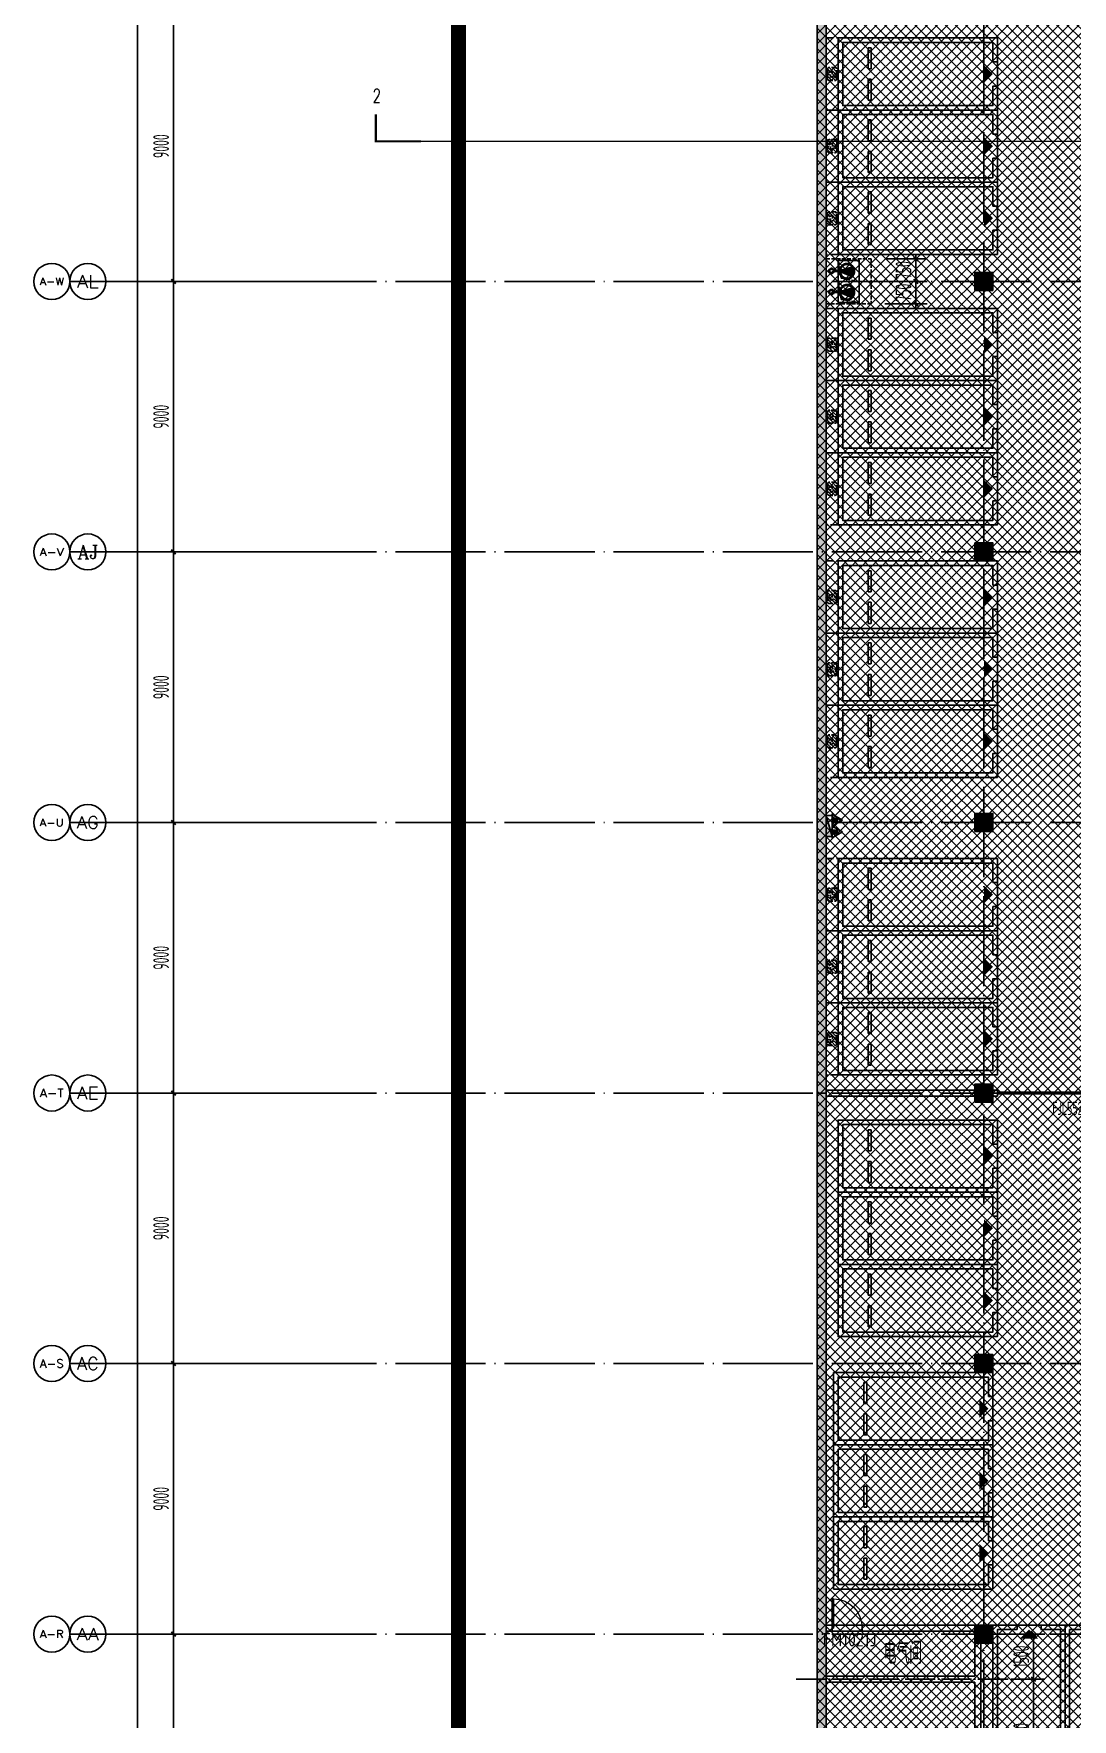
# Model space of a CAD drawing. Extents: x -473190 to 2138458, y -81875 to 2633646.
# Drawn here: x -103606 to -69060, y 88977 to 145051 of the extents above; entities that cross this region are included whole.
import ezdxf
from ezdxf.enums import TextEntityAlignment as Align

# ---------------------------------------------------------------- set-up
doc = ezdxf.new("R2010")
doc.units = 0
doc.header["$LTSCALE"] = 1000
for name, pattern in [('ACAD_ISO05W100', [34, 24, -3, 0.5, -3, 0.5, -3]), ('DASH', [0.35, 0.25, -0.1]), ('DOTE', [2.42, 2, -0.2, 0.02, -0.2]), ('排水', [1.1, 1, -0.1])]:
    doc.linetypes.add(name, pattern=pattern)
for name, color, linetype in [('00-停车位', 67, 'Continuous'), ('A-COLUMN', 2, 'Continuous'), ('A-PUB_HATCH', 8, 'Continuous'), ('A-REDLINE', 1, 'ACAD_ISO05W100'), ('A-ROOM_NAME', 23, 'Continuous'), ('A-WALL', 2, 'Continuous'), ('AXIS', 3, 'Continuous'), ('AXIS_TEXT', 7, 'Continuous'), ('car', 252, 'Continuous'), ('DIM_SYMB', 3, 'Continuous'), ('DOOR_FIRE', 4, 'Continuous'), ('DOOR_FIRE_TEXT', 7, 'Continuous'), ('DOTE', 1, 'DOTE'), ('PUB_DIM', 3, 'Continuous'), ('PUB_HATCH', 8, 'Continuous'), ('PUB_TEXT', 7, 'Continuous'), ('W-EQUIP_消火栓', 7, 'Continuous'), ('W-EQUIP_灭火器', 7, 'Continuous'), ('WINDOW', 4, 'Continuous'), ('WINDOW_TEXT', 7, 'Continuous'), ('排水', 4, 'Continuous'), ('索引线', 252, 'Continuous'), ('集水坑', 4, 'Continuous'), ('雨棚投影', 147, 'Continuous')]:
    doc.layers.add(name, color=color, linetype=linetype)
doc.layers.add('GPS-污水', color=2, linetype='排水', lineweight=40)
doc.styles.add('8B2_02', font='tssdeng.shx', dxfattribs={"width": 0.6, "bigfont": 'TSSDCHN.shx'})
doc.styles.add('_TCH_AXIS', font='COMPLEX', dxfattribs={"bigfont": 'GBCBIG'})
doc.styles.add('_TCH_DIM_T3', font='tssdeng.shx', dxfattribs={"width": 0.564706, "bigfont": '@@@tssdchn.shx'})
doc.styles.add('_TCH_LABEL', font='COMPLEX', dxfattribs={"bigfont": 'GBCBIG'})
doc.styles.add('_TCH_WINDOW', font='tssdeng.shx', dxfattribs={"width": 0.8, "height": 3.5, "bigfont": 'tssdchn.shx'})
doc.styles.add('COMPLEX', font='COMPLEX.shx', dxfattribs={"width": 0.65})
doc.styles.get("Standard").update_dxf_attribs({"font": 'gbenor.shx', "bigfont": 'gbcbig.shx'})
doc.dimstyles.new('_TCH_ARCH&&150', dxfattribs={"dimtxt": 525, "dimasz": 150, "dimexe": 375, "dimexo": 450, "dimgap": 150, "dimtad": 1, "dimdec": 0, "dimzin": 0, "dimdsep": 46, "dimtxsty": '_TCH_DIM_T3', "dimblk": 'ARCHTICK', "dimcen": 0.09, "dimclrt": 7, "dimazin": 2, "dimtfac": 1, "dimtdec": 0, "dimtix": 1, "dimtmove": 2, "dimatfit": 3, "dimfxl": 0, "dimtolj": 1, "dimtzin": 0, "dimarcsym": 0})

# ---------------------------------------------------------------- blocks, each defined once
blk = doc.blocks.new('车位2400x5300')
at = {"layer": '00-停车位', "color": 251}
for p, q in [((-875, -1000), (-175, -1000)), ((-875, -1100), (-875, -1000)), ((-875, -1100), (-175, -1100)), ((-175, -1100), (-175, -1000)), ((175, -1000), (875, -1000)), ((175, -1100), (175, -1000)), ((175, -1100), (875, -1100)), ((875, -1100), (875, -1000)), ((400, -5300), (-400, -5300))]:
    blk.add_line(p, q, dxfattribs=at)
blk.add_lwpolyline([(400, -5150), (400, -5300), (1200, -5300), (1200, 0), (-1200, 0), (-1200, -5300), (-400, -5300), (-400, -5150), (-1050, -5150), (-1050, -150), (1050, -150), (1050, -5150), (400, -5150)], dxfattribs=at)
blk.add_lwpolyline([(0, -5150, 0, 600, 0), (0, -4850, 600, 600, 0)], format="xyseb", dxfattribs=at)
blk = doc.blocks.new('$SB01_1')
h = blk.add_hatch(color=256)
h.dxf.hatch_style = 1
h.paths.add_polyline_path([(-0.38, -0.32), (0.5, 0), (-0.38, 0.32)])
h.paths.add_polyline_path([(0, 0), (0, 0), (0, 0), (0, 0)], flags=24)
h.paths.add_polyline_path([(0, 0), (0, 0), (0, 0), (0, 0)], flags=24)
h.paths.add_polyline_path([(0, 0), (0, 0), (0, 0), (0, 0)], flags=24)
for p, q in [((0.5, 0), (-0.38, 0.32)), ((-0.38, 0.32), (-0.38, -0.32)), ((0.5, 0), (-0.38, -0.32))]:
    blk.add_line(p, q)
blk.add_circle((0, 0), 0.5)
at = {"flags": 1}
for tag in ['UNIT', 'WHAT', 'SPEC']:
    blk.add_attdef(tag, (0, 0), '', height=0.001, dxfattribs=at)
blk = doc.blocks.new('人防集水坑')
at = {"layer": 'GPS-污水', "linetype": '排水'}
for p, q in [((307486, 701151), (307284, 701151)), ((307486, 700451), (307284, 700451))]:
    blk.add_line(p, q, dxfattribs=at)
for centre in [(307561, 701151), (307561, 700451)]:
    blk.add_circle(centre, 75, dxfattribs=at)
at = {"layer": '集水坑', "linetype": 'DASH', "ltscale": 0.5}
blk.add_lwpolyline([(306241, 700051), (306241, 701551), (307741, 701551), (307741, 700051)], close=True, dxfattribs=at)
at = {"layer": '集水坑', "linetype": 'Continuous', "ltscale": 0.5}
for points in [[(306641, 701501), (306641, 700801), (307341, 700801), (307341, 701501)], [(306641, 700801), (306641, 700101), (307341, 700101), (307341, 700801)]]:
    blk.add_lwpolyline(points, close=True, dxfattribs=at)
at = {"layer": '集水坑', "linetype": 'DASH', "ltscale": 0.5}
for points in [[(307341, 700801), (307237, 701397), (306641, 701501)], [(307347, 700101), (307243, 700697), (306647, 700801)]]:
    blk.add_lwpolyline(points, dxfattribs=at)
at = {"layer": 'GPS-污水', "linetype": '排水', "xscale": -480.0000000000002, "yscale": 480.0000000000002, "zscale": 480.0000000000002, "rotation": 176.2535374729293}
for p in [(307045, 701164, 0), (307045, 700464, 0)]:
    blk.add_blockref('$SB01_1', p, dxfattribs=at)
blk = doc.blocks.new('_ArchTick')
at = {"color": 0, "linetype": 'ByBlock', "const_width": 0.4}
blk.add_lwpolyline([(-0.5, -0.5), (0.5, 0.5)], dxfattribs=at)
blk = doc.blocks.new('*D5229')
at = {"layer": 'Defpoints', "color": 0, "transparency": 16777216}
for p in [(13734, -50418), (15220, -50418), (13734, -51168)]:
    blk.add_point(p, dxfattribs=at)
at = {"layer": 'PUB_DIM', "color": 0, "lineweight": -2, "transparency": 16777216}
for p, q in [((14184, -50418), (15595, -50418)), ((15220, -50418), (15220, -50268)), ((15220, -51168), (15220, -50418)), ((14184, -51168), (15595, -51168)), ((15220, -51168), (15220, -51318))]:
    blk.add_line(p, q, dxfattribs=at)
at = {"layer": 'PUB_DIM', "color": 0, "lineweight": -2, "transparency": 16777216, "xscale": 150, "yscale": 150, "zscale": 150}
for p, rotation in [((15220, -50418), 270), ((15220, -51168), 90)]:
    blk.add_blockref('_ArchTick', p, dxfattribs=dict(at, rotation=rotation))
at = {"layer": 'PUB_DIM', "color": 7, "transparency": 16777216, "insert": (14808, -50793), "char_height": 525, "attachment_point": 5, "rotation": 90, "style": '_TCH_DIM_T3'}
blk.add_mtext('\\A1;750', dxfattribs=at)
blk = doc.blocks.new('*D5230')
at = {"layer": 'Defpoints', "color": 0, "transparency": 16777216}
for p in [(13734, -49668), (15220, -49668), (13734, -50418)]:
    blk.add_point(p, dxfattribs=at)
at = {"layer": 'PUB_DIM', "color": 0, "lineweight": -2, "transparency": 16777216}
for p, q in [((14184, -49668), (15595, -49668)), ((15220, -49668), (15220, -49518)), ((15220, -50418), (15220, -49668)), ((14184, -50418), (15595, -50418)), ((15220, -50418), (15220, -50568))]:
    blk.add_line(p, q, dxfattribs=at)
at = {"layer": 'PUB_DIM', "color": 0, "lineweight": -2, "transparency": 16777216, "xscale": 150, "yscale": 150, "zscale": 150}
for p, rotation in [((15220, -49668), 270), ((15220, -50418), 90)]:
    blk.add_blockref('_ArchTick', p, dxfattribs=dict(at, rotation=rotation))
at = {"layer": 'PUB_DIM', "color": 7, "transparency": 16777216, "insert": (14808, -50043), "char_height": 525, "attachment_point": 5, "rotation": 90, "style": '_TCH_DIM_T3'}
blk.add_mtext('\\A1;750', dxfattribs=at)
blk = doc.blocks.new('A$C2EF10B80')
at = {"layer": 'A-PUB_HATCH'}
h = blk.add_hatch(dxfattribs=at)
h.set_pattern_fill('ANSI31', color=256, scale=50, angle=-16.4434)
h.set_pattern_definition([(45, (6188.46, 7099.97), (-56.1266, 56.1266), [])])
h.paths.add_polyline_path([(-983, -100, 0.414214), (-1033, -50), (-1184, -50), (-1091, -207), (-1210, -207), (-1204, -250), (-983, -250)])
h.paths.add_polyline_path([(-983, -250), (-1204, -250), (-1190, -350), (-1033, -350, 0.414213), (-983, -300)])
h.paths.add_polyline_path([(-1262, -250), (-1417, -250), (-1417, -300, 0.414215), (-1367, -350), (-1207, -350)])
h.paths.add_polyline_path([(-1221, -50), (-1367, -50, 0.414214), (-1417, -100), (-1417, -250), (-1262, -250), (-1320, -146), (-1212, -146)])
at = {"layer": 'car', "linetype": 'DASH', "ltscale": 0.5}
blk.add_line((-1367, -350), (-1033, -350), dxfattribs=at)
at = {"layer": 'car', "linetype": 'DASH'}
blk.add_lwpolyline([(-2400, 0), (0, 0), (0, -400), (-2400, -400)], close=True, dxfattribs=at)
at = {"layer": 'car', "linetype": 'DASH', "ltscale": 0.5}
blk.add_lwpolyline([(-1320, -146), (-1185, -390), (-1210, -207), (-1091, -207), (-1227, 23), (-1212, -146)], close=True, dxfattribs=at)
for points in [[(-1367, -50, 0.414214), (-1417, -100), (-1417, -300)], [(-1033, -350, 0.414214), (-983, -300), (-983, -100, 0.414214), (-1033, -50), (-1367, -50)]]:
    blk.add_lwpolyline(points, format="xyb", dxfattribs=at)
at = {"layer": 'car', "linetype": 'DASH'}
blk.add_arc((-1367, -300), 50, 180, 270, dxfattribs=at)
blk = doc.blocks.new('A$C77CA03F4')
at = {"rotation": 16.44344089606073}
for p in [(6792, 2422), (4490, 1742), (2189, 1063)]:
    blk.add_blockref('A$C2EF10B80', p, dxfattribs=at)
blk = doc.blocks.new('_AXISO')
blk.add_circle((0, 0), 0.5)
at = {"layer": 'AXIS_TEXT', "style": 'COMPLEX', "width": 1.041667}
blk.add_attdef('A', text='', height=0.56, dxfattribs=at).set_placement((-0.25, -0.28), (0.25, -0.28), align=Align.FIT)
blk = doc.blocks.new('*D5322')
at = {"layer": 'AXIS', "color": 0, "lineweight": -2, "transparency": 16777216}
for p, q in [((-298298, -3257), (-303173, -3257)), ((-302798, -204257), (-302798, -3257)), ((-298298, -204257), (-303173, -204257))]:
    blk.add_line(p, q, dxfattribs=at)
at = {"layer": 'Defpoints', "color": 0, "transparency": 16777216}
for p in [(-302798, -3257), (-297848, -3257), (-297848, -204257)]:
    blk.add_point(p, dxfattribs=at)
at = {"layer": 'AXIS', "color": 0, "lineweight": -2, "transparency": 16777216, "xscale": 150, "yscale": 150, "zscale": 150}
for p, rotation in [((-302798, -3257), 90), ((-302798, -204257), 270)]:
    blk.add_blockref('_ArchTick', p, dxfattribs=dict(at, rotation=rotation))
at = {"layer": 'AXIS', "color": 7, "transparency": 16777216, "insert": (-303211, -103757), "char_height": 525, "attachment_point": 5, "rotation": 90, "style": '_TCH_DIM_T3'}
blk.add_mtext('\\A1;201000', dxfattribs=at)
blk = doc.blocks.new('*D5338')
at = {"layer": 'AXIS', "color": 0, "lineweight": -2, "transparency": 16777216}
for p, q in [((-298298, -66257), (-301973, -66257)), ((-301598, -75257), (-301598, -66257)), ((-298298, -75257), (-301973, -75257))]:
    blk.add_line(p, q, dxfattribs=at)
at = {"layer": 'Defpoints', "color": 0, "transparency": 16777216}
for p in [(-301598, -66257), (-297848, -66257), (-297848, -75257)]:
    blk.add_point(p, dxfattribs=at)
at = {"layer": 'AXIS', "color": 0, "lineweight": -2, "transparency": 16777216, "xscale": 150, "yscale": 150, "zscale": 150}
for p, rotation in [((-301598, -66257), 90), ((-301598, -75257), 270)]:
    blk.add_blockref('_ArchTick', p, dxfattribs=dict(at, rotation=rotation))
at = {"layer": 'AXIS', "color": 7, "transparency": 16777216, "insert": (-302011, -70757), "char_height": 525, "attachment_point": 5, "rotation": 90, "style": '_TCH_DIM_T3'}
blk.add_mtext('\\A1;9000', dxfattribs=at)
blk = doc.blocks.new('*D5339')
at = {"layer": 'AXIS', "color": 0, "lineweight": -2, "transparency": 16777216}
for p, q in [((-298298, -57257), (-301973, -57257)), ((-301598, -66257), (-301598, -57257)), ((-298298, -66257), (-301973, -66257))]:
    blk.add_line(p, q, dxfattribs=at)
at = {"layer": 'Defpoints', "color": 0, "transparency": 16777216}
for p in [(-301598, -57257), (-297848, -57257), (-297848, -66257)]:
    blk.add_point(p, dxfattribs=at)
at = {"layer": 'AXIS', "color": 0, "lineweight": -2, "transparency": 16777216, "xscale": 150, "yscale": 150, "zscale": 150}
for p, rotation in [((-301598, -57257), 90), ((-301598, -66257), 270)]:
    blk.add_blockref('_ArchTick', p, dxfattribs=dict(at, rotation=rotation))
at = {"layer": 'AXIS', "color": 7, "transparency": 16777216, "insert": (-302011, -61757), "char_height": 525, "attachment_point": 5, "rotation": 90, "style": '_TCH_DIM_T3'}
blk.add_mtext('\\A1;9000', dxfattribs=at)
blk = doc.blocks.new('*D5340')
at = {"layer": 'AXIS', "color": 0, "lineweight": -2, "transparency": 16777216}
for p, q in [((-298298, -48257), (-301973, -48257)), ((-301598, -57257), (-301598, -48257)), ((-298298, -57257), (-301973, -57257))]:
    blk.add_line(p, q, dxfattribs=at)
at = {"layer": 'Defpoints', "color": 0, "transparency": 16777216}
for p in [(-301598, -48257), (-297848, -48257), (-297848, -57257)]:
    blk.add_point(p, dxfattribs=at)
at = {"layer": 'AXIS', "color": 0, "lineweight": -2, "transparency": 16777216, "xscale": 150, "yscale": 150, "zscale": 150}
for p, rotation in [((-301598, -48257), 90), ((-301598, -57257), 270)]:
    blk.add_blockref('_ArchTick', p, dxfattribs=dict(at, rotation=rotation))
at = {"layer": 'AXIS', "color": 7, "transparency": 16777216, "insert": (-302011, -52757), "char_height": 525, "attachment_point": 5, "rotation": 90, "style": '_TCH_DIM_T3'}
blk.add_mtext('\\A1;9000', dxfattribs=at)
blk = doc.blocks.new('*D5341')
at = {"layer": 'AXIS', "color": 0, "lineweight": -2, "transparency": 16777216}
for p, q in [((-298298, -39257), (-301973, -39257)), ((-301598, -48257), (-301598, -39257)), ((-298298, -48257), (-301973, -48257))]:
    blk.add_line(p, q, dxfattribs=at)
at = {"layer": 'Defpoints', "color": 0, "transparency": 16777216}
for p in [(-301598, -39257), (-297848, -39257), (-297848, -48257)]:
    blk.add_point(p, dxfattribs=at)
at = {"layer": 'AXIS', "color": 0, "lineweight": -2, "transparency": 16777216, "xscale": 150, "yscale": 150, "zscale": 150}
for p, rotation in [((-301598, -39257), 90), ((-301598, -48257), 270)]:
    blk.add_blockref('_ArchTick', p, dxfattribs=dict(at, rotation=rotation))
at = {"layer": 'AXIS', "color": 7, "transparency": 16777216, "insert": (-302011, -43757), "char_height": 525, "attachment_point": 5, "rotation": 90, "style": '_TCH_DIM_T3'}
blk.add_mtext('\\A1;9000', dxfattribs=at)
blk = doc.blocks.new('*D5342')
at = {"layer": 'AXIS', "color": 0, "lineweight": -2, "transparency": 16777216}
for p, q in [((-298298, -30257), (-301973, -30257)), ((-301598, -39257), (-301598, -30257)), ((-298298, -39257), (-301973, -39257))]:
    blk.add_line(p, q, dxfattribs=at)
at = {"layer": 'Defpoints', "color": 0, "transparency": 16777216}
for p in [(-301598, -30257), (-297848, -30257), (-297848, -39257)]:
    blk.add_point(p, dxfattribs=at)
at = {"layer": 'AXIS', "color": 0, "lineweight": -2, "transparency": 16777216, "xscale": 150, "yscale": 150, "zscale": 150}
for p, rotation in [((-301598, -30257), 90), ((-301598, -39257), 270)]:
    blk.add_blockref('_ArchTick', p, dxfattribs=dict(at, rotation=rotation))
at = {"layer": 'AXIS', "color": 7, "transparency": 16777216, "insert": (-302011, -34757), "char_height": 525, "attachment_point": 5, "rotation": 90, "style": '_TCH_DIM_T3'}
blk.add_mtext('\\A1;9000', dxfattribs=at)
blk = doc.blocks.new('*D5343')
at = {"layer": 'AXIS', "color": 0, "lineweight": -2, "transparency": 16777216}
for p, q in [((-298298, -21257), (-301973, -21257)), ((-301598, -30257), (-301598, -21257)), ((-298298, -30257), (-301973, -30257))]:
    blk.add_line(p, q, dxfattribs=at)
at = {"layer": 'Defpoints', "color": 0, "transparency": 16777216}
for p in [(-301598, -21257), (-297848, -21257), (-297848, -30257)]:
    blk.add_point(p, dxfattribs=at)
at = {"layer": 'AXIS', "color": 0, "lineweight": -2, "transparency": 16777216, "xscale": 150, "yscale": 150, "zscale": 150}
for p, rotation in [((-301598, -21257), 90), ((-301598, -30257), 270)]:
    blk.add_blockref('_ArchTick', p, dxfattribs=dict(at, rotation=rotation))
at = {"layer": 'AXIS', "color": 7, "transparency": 16777216, "insert": (-302011, -25757), "char_height": 525, "attachment_point": 5, "rotation": 90, "style": '_TCH_DIM_T3'}
blk.add_mtext('\\A1;9000', dxfattribs=at)
blk = doc.blocks.new('*D5344')
at = {"layer": 'AXIS', "color": 0, "lineweight": -2, "transparency": 16777216}
for p, q in [((-298298, -12257), (-301973, -12257)), ((-301598, -21257), (-301598, -12257)), ((-298298, -21257), (-301973, -21257))]:
    blk.add_line(p, q, dxfattribs=at)
at = {"layer": 'Defpoints', "color": 0, "transparency": 16777216}
for p in [(-301598, -12257), (-297848, -12257), (-297848, -21257)]:
    blk.add_point(p, dxfattribs=at)
at = {"layer": 'AXIS', "color": 0, "lineweight": -2, "transparency": 16777216, "xscale": 150, "yscale": 150, "zscale": 150}
for p, rotation in [((-301598, -12257), 90), ((-301598, -21257), 270)]:
    blk.add_blockref('_ArchTick', p, dxfattribs=dict(at, rotation=rotation))
at = {"layer": 'AXIS', "color": 7, "transparency": 16777216, "insert": (-302011, -16757), "char_height": 525, "attachment_point": 5, "rotation": 90, "style": '_TCH_DIM_T3'}
blk.add_mtext('\\A1;9000', dxfattribs=at)
blk = doc.blocks.new('*D5409')
at = {"layer": 'AXIS', "color": 0, "lineweight": -2, "transparency": 16777216}
for p, q in [((-298298, 4193), (-303173, 4193)), ((-302798, -204257), (-302798, 4193)), ((-298298, -204257), (-303173, -204257))]:
    blk.add_line(p, q, dxfattribs=at)
at = {"layer": 'Defpoints', "color": 0, "transparency": 16777216}
for p in [(-302798, 4193), (-297848, 4193), (-297848, -204257)]:
    blk.add_point(p, dxfattribs=at)
at = {"layer": 'AXIS', "color": 0, "lineweight": -2, "transparency": 16777216, "xscale": 150, "yscale": 150, "zscale": 150}
for p, rotation in [((-302798, 4193), 90), ((-302798, -204257), 270)]:
    blk.add_blockref('_ArchTick', p, dxfattribs=dict(at, rotation=rotation))
at = {"layer": 'AXIS', "color": 7, "transparency": 16777216, "insert": (-303211, -100032), "char_height": 525, "attachment_point": 5, "rotation": 90, "style": '_TCH_DIM_T3'}
blk.add_mtext('\\A1;208450', dxfattribs=at)
blk = doc.blocks.new('*D5425')
at = {"layer": 'AXIS', "color": 0, "lineweight": -2, "transparency": 16777216}
for p, q in [((-298298, -66257), (-301973, -66257)), ((-301598, -75257), (-301598, -66257)), ((-298298, -75257), (-301973, -75257))]:
    blk.add_line(p, q, dxfattribs=at)
at = {"layer": 'Defpoints', "color": 0, "transparency": 16777216}
for p in [(-301598, -66257), (-297848, -66257), (-297848, -75257)]:
    blk.add_point(p, dxfattribs=at)
at = {"layer": 'AXIS', "color": 0, "lineweight": -2, "transparency": 16777216, "xscale": 150, "yscale": 150, "zscale": 150}
for p, rotation in [((-301598, -66257), 90), ((-301598, -75257), 270)]:
    blk.add_blockref('_ArchTick', p, dxfattribs=dict(at, rotation=rotation))
at = {"layer": 'AXIS', "color": 7, "transparency": 16777216, "insert": (-302011, -70757), "char_height": 525, "attachment_point": 5, "rotation": 90, "style": '_TCH_DIM_T3'}
blk.add_mtext('\\A1;9000', dxfattribs=at)
blk = doc.blocks.new('*D5426')
at = {"layer": 'AXIS', "color": 0, "lineweight": -2, "transparency": 16777216}
for p, q in [((-298298, -57257), (-301973, -57257)), ((-301598, -66257), (-301598, -57257)), ((-298298, -66257), (-301973, -66257))]:
    blk.add_line(p, q, dxfattribs=at)
at = {"layer": 'Defpoints', "color": 0, "transparency": 16777216}
for p in [(-301598, -57257), (-297848, -57257), (-297848, -66257)]:
    blk.add_point(p, dxfattribs=at)
at = {"layer": 'AXIS', "color": 0, "lineweight": -2, "transparency": 16777216, "xscale": 150, "yscale": 150, "zscale": 150}
for p, rotation in [((-301598, -57257), 90), ((-301598, -66257), 270)]:
    blk.add_blockref('_ArchTick', p, dxfattribs=dict(at, rotation=rotation))
at = {"layer": 'AXIS', "color": 7, "transparency": 16777216, "insert": (-302011, -61757), "char_height": 525, "attachment_point": 5, "rotation": 90, "style": '_TCH_DIM_T3'}
blk.add_mtext('\\A1;9000', dxfattribs=at)
blk = doc.blocks.new('*D5427')
at = {"layer": 'AXIS', "color": 0, "lineweight": -2, "transparency": 16777216}
for p, q in [((-298298, -48257), (-301973, -48257)), ((-301598, -57257), (-301598, -48257)), ((-298298, -57257), (-301973, -57257))]:
    blk.add_line(p, q, dxfattribs=at)
at = {"layer": 'Defpoints', "color": 0, "transparency": 16777216}
for p in [(-301598, -48257), (-297848, -48257), (-297848, -57257)]:
    blk.add_point(p, dxfattribs=at)
at = {"layer": 'AXIS', "color": 0, "lineweight": -2, "transparency": 16777216, "xscale": 150, "yscale": 150, "zscale": 150}
for p, rotation in [((-301598, -48257), 90), ((-301598, -57257), 270)]:
    blk.add_blockref('_ArchTick', p, dxfattribs=dict(at, rotation=rotation))
at = {"layer": 'AXIS', "color": 7, "transparency": 16777216, "insert": (-302011, -52757), "char_height": 525, "attachment_point": 5, "rotation": 90, "style": '_TCH_DIM_T3'}
blk.add_mtext('\\A1;9000', dxfattribs=at)
blk = doc.blocks.new('*D5428')
at = {"layer": 'AXIS', "color": 0, "lineweight": -2, "transparency": 16777216}
for p, q in [((-298298, -39257), (-301973, -39257)), ((-301598, -48257), (-301598, -39257)), ((-298298, -48257), (-301973, -48257))]:
    blk.add_line(p, q, dxfattribs=at)
at = {"layer": 'Defpoints', "color": 0, "transparency": 16777216}
for p in [(-301598, -39257), (-297848, -39257), (-297848, -48257)]:
    blk.add_point(p, dxfattribs=at)
at = {"layer": 'AXIS', "color": 0, "lineweight": -2, "transparency": 16777216, "xscale": 150, "yscale": 150, "zscale": 150}
for p, rotation in [((-301598, -39257), 90), ((-301598, -48257), 270)]:
    blk.add_blockref('_ArchTick', p, dxfattribs=dict(at, rotation=rotation))
at = {"layer": 'AXIS', "color": 7, "transparency": 16777216, "insert": (-302011, -43757), "char_height": 525, "attachment_point": 5, "rotation": 90, "style": '_TCH_DIM_T3'}
blk.add_mtext('\\A1;9000', dxfattribs=at)
blk = doc.blocks.new('*D5429')
at = {"layer": 'AXIS', "color": 0, "lineweight": -2, "transparency": 16777216}
for p, q in [((-298298, -30257), (-301973, -30257)), ((-301598, -39257), (-301598, -30257)), ((-298298, -39257), (-301973, -39257))]:
    blk.add_line(p, q, dxfattribs=at)
at = {"layer": 'Defpoints', "color": 0, "transparency": 16777216}
for p in [(-301598, -30257), (-297848, -30257), (-297848, -39257)]:
    blk.add_point(p, dxfattribs=at)
at = {"layer": 'AXIS', "color": 0, "lineweight": -2, "transparency": 16777216, "xscale": 150, "yscale": 150, "zscale": 150}
for p, rotation in [((-301598, -30257), 90), ((-301598, -39257), 270)]:
    blk.add_blockref('_ArchTick', p, dxfattribs=dict(at, rotation=rotation))
at = {"layer": 'AXIS', "color": 7, "transparency": 16777216, "insert": (-302011, -34757), "char_height": 525, "attachment_point": 5, "rotation": 90, "style": '_TCH_DIM_T3'}
blk.add_mtext('\\A1;9000', dxfattribs=at)
blk = doc.blocks.new('*D5430')
at = {"layer": 'AXIS', "color": 0, "lineweight": -2, "transparency": 16777216}
for p, q in [((-298298, -21257), (-301973, -21257)), ((-301598, -30257), (-301598, -21257)), ((-298298, -30257), (-301973, -30257))]:
    blk.add_line(p, q, dxfattribs=at)
at = {"layer": 'Defpoints', "color": 0, "transparency": 16777216}
for p in [(-301598, -21257), (-297848, -21257), (-297848, -30257)]:
    blk.add_point(p, dxfattribs=at)
at = {"layer": 'AXIS', "color": 0, "lineweight": -2, "transparency": 16777216, "xscale": 150, "yscale": 150, "zscale": 150}
for p, rotation in [((-301598, -21257), 90), ((-301598, -30257), 270)]:
    blk.add_blockref('_ArchTick', p, dxfattribs=dict(at, rotation=rotation))
at = {"layer": 'AXIS', "color": 7, "transparency": 16777216, "insert": (-302011, -25757), "char_height": 525, "attachment_point": 5, "rotation": 90, "style": '_TCH_DIM_T3'}
blk.add_mtext('\\A1;9000', dxfattribs=at)
blk = doc.blocks.new('*D5431')
at = {"layer": 'AXIS', "color": 0, "lineweight": -2, "transparency": 16777216}
for p, q in [((-298298, -12257), (-301973, -12257)), ((-301598, -21257), (-301598, -12257)), ((-298298, -21257), (-301973, -21257))]:
    blk.add_line(p, q, dxfattribs=at)
at = {"layer": 'Defpoints', "color": 0, "transparency": 16777216}
for p in [(-301598, -12257), (-297848, -12257), (-297848, -21257)]:
    blk.add_point(p, dxfattribs=at)
at = {"layer": 'AXIS', "color": 0, "lineweight": -2, "transparency": 16777216, "xscale": 150, "yscale": 150, "zscale": 150}
for p, rotation in [((-301598, -12257), 90), ((-301598, -21257), 270)]:
    blk.add_blockref('_ArchTick', p, dxfattribs=dict(at, rotation=rotation))
at = {"layer": 'AXIS', "color": 7, "transparency": 16777216, "insert": (-302011, -16757), "char_height": 525, "attachment_point": 5, "rotation": 90, "style": '_TCH_DIM_T3'}
blk.add_mtext('\\A1;9000', dxfattribs=at)
blk = doc.blocks.new('*D5458')
at = {"layer": 'Defpoints', "color": 0, "transparency": 16777216}
for p in [(-16525, -49300), (-15325, -49300), (-16525, -50800)]:
    blk.add_point(p, dxfattribs=at)
at = {"layer": 'PUB_DIM', "color": 0, "lineweight": -2, "transparency": 16777216}
for p, q in [((-16075, -49300), (-14950, -49300)), ((-15325, -50800), (-15325, -49300)), ((-16075, -50800), (-14950, -50800))]:
    blk.add_line(p, q, dxfattribs=at)
at = {"layer": 'PUB_DIM', "color": 0, "lineweight": -2, "transparency": 16777216, "xscale": 150, "yscale": 150, "zscale": 150}
for p, rotation in [((-15325, -49300), 90), ((-15325, -50800), 270)]:
    blk.add_blockref('_ArchTick', p, dxfattribs=dict(at, rotation=rotation))
at = {"layer": 'PUB_DIM', "color": 7, "transparency": 16777216, "insert": (-15737, -50050), "char_height": 525, "attachment_point": 5, "rotation": 90, "style": '_TCH_DIM_T3'}
blk.add_mtext('\\A1;1500', dxfattribs=at)
blk = doc.blocks.new('*D5459')
at = {"layer": 'Defpoints', "color": 0, "transparency": 16777216}
for p in [(-16525, -50800), (-15325, -50800), (-16525, -54500)]:
    blk.add_point(p, dxfattribs=at)
at = {"layer": 'PUB_DIM', "color": 0, "lineweight": -2, "transparency": 16777216}
for p, q in [((-16075, -50800), (-14950, -50800)), ((-15325, -54500), (-15325, -50800)), ((-16075, -54500), (-14950, -54500))]:
    blk.add_line(p, q, dxfattribs=at)
at = {"layer": 'PUB_DIM', "color": 0, "lineweight": -2, "transparency": 16777216, "xscale": 150, "yscale": 150, "zscale": 150}
for p, rotation in [((-15325, -50800), 90), ((-15325, -54500), 270)]:
    blk.add_blockref('_ArchTick', p, dxfattribs=dict(at, rotation=rotation))
at = {"layer": 'PUB_DIM', "color": 7, "transparency": 16777216, "insert": (-15737, -52650), "char_height": 525, "attachment_point": 5, "rotation": 90, "style": '_TCH_DIM_T3'}
blk.add_mtext('\\A1;3700', dxfattribs=at)
blk = doc.blocks.new('$TwtSys$00000434')
for p, q in [((-0.5, 0.5), (-0.5, -0.5)), ((-0.5, -0.5), (0.5, 0.5)), ((0.5, 0.5), (-0.5, 0.5)), ((0.5, -0.5), (0.5, 0.5)), ((-0.5, -0.5), (0.5, -0.5))]:
    blk.add_line(p, q)
blk.add_solid([(0.5, -0.5), (0.5, 0.5), (-0.5, -0.5)])
blk = doc.blocks.new('$TwtSys$00000546')
h = blk.add_hatch()
h.set_pattern_fill('ANSI31', color=256, scale=200, style=0)
h.set_pattern_definition([(45, (-38543.802, -6670.83), (-17.67767, 17.67767), [])])
h.paths.add_polyline_path([(-65, 174), (65, 174), (65, 44), (-65, 44)])
for points in [[(0, 344), (-198, 0), (198, 0)], [(-65, 174), (65, 174), (65, 44), (-65, 44)]]:
    blk.add_lwpolyline(points, close=True)
blk = doc.blocks.new('_FZH')
blk.add_lwpolyline([(-0.5, -0.5), (0.5, -0.5), (0.5, 0.5), (-0.5, 0.5)], close=True)
at = {"layer": 'PUB_HATCH'}
blk.add_solid([(-0.5, -0.5), (0.5, -0.5), (-0.5, 0.5), (0.5, 0.5)], dxfattribs=at)
blk = doc.blocks.new('zzzzzzzzzzzzzzzz')
at = {"layer": 'PUB_HATCH'}
blk.add_hatch(color=256, dxfattribs=at).paths.add_polyline_path([(-95459, -220260), (-95459, -287560), (-95159, -287560), (-95159, -220260)])
at = {"layer": 'A-WALL'}
for p, q in [((-95459, -220260), (-95459, -287560)), ((-95159, -220260), (-95459, -220260)), ((-95159, -220260), (-95159, -287560))]:
    blk.add_line(p, q, dxfattribs=at)
at = {"layer": 'A-COLUMN', "xscale": 600, "yscale": 600, "zscale": 600, "rotation": 90}
for p in [(-89909, -193260), (-89909, -202260), (-89909, -211260), (-89909, -220260), (-89909, -229260), (-89909, -238260)]:
    blk.add_blockref('_FZH', p, dxfattribs=at)
blk = doc.blocks.new('ADFASDF')
h = blk.add_hatch()
h.set_pattern_fill('ANSI37', color=8, scale=150)
h.set_pattern_definition([(45, (0, 0), (-168.3798, 168.3798), []), (135, (0, 0), (-168.3798, -168.3798), [])])
h.paths.add_polyline_path([(521397, 239186), (521397, 224886), (539697, 224886), (539697, 169261), (524947, 169261), (524947, 171211), (527822, 171211), (527922, 176611), (501318, 176611), (501125, 109884), (530547, 109887), (530547, 107449), (538188, 100503), (536147, 98236), (540086, 94690), (517812, 69953), (517812, 59790), (482108, 20136), (405247, 20136), (405247, 26086), (391997, 40436), (391997, 64736), (399997, 64738), (399997, 239186), (409022, 239186)])
blk.add_lwpolyline([(399997, 64738), (399997, 239186), (409022, 239186), (521397, 239186)])
blk = doc.blocks.new('$DorLib2D$00000001')
for p, q in [((0.45, 0.975), (0.5, 0.975)), ((0.45, 0), (0.45, 0.975)), ((0.5, 0), (0.5, 0.975)), ((0.5, 0), (0.45, 0))]:
    blk.add_line(p, q)
at = {"lineweight": 13}
blk.add_arc((0.475, 0), 0.975, 91.4693, 180, dxfattribs=at)
blk = doc.blocks.new('$DorLib2D$00000213')
at = {"color": 0, "linetype": 'DASH', "const_width": 0.02}
blk.add_lwpolyline([(0.5, 0), (-0.5, 0)], dxfattribs=at)
blk = doc.blocks.new('A$C3672542B')
at = {"layer": '排水', "color": 3, "linetype": 'DASH'}
for points in [[(14974.2, -48427.7, 0, 0, 0), (14262.3, -49139.6, 160, 0, 0), (13838.1, -49563.9, 0, 0, 0)], [(14974.2, -52408.7, 0, 0, 0), (14262.3, -51696.8, 160, 0, 0), (13838.1, -51272.6, 0, 0, 0)]]:
    blk.add_lwpolyline(points, format="xyseb", dxfattribs=at)
at = {"layer": '集水坑', "linetype": 'Continuous', "rotation": 180}
blk.add_blockref('人防集水坑', (319974.7, 650382.5), dxfattribs=at)
at = {"layer": 'PUB_DIM'}
for p1, p2, picture, middle in [((13733.7, -50418.2), (13733.7, -49668.2), '*D5230', (14807.5, -50043.2)), ((13733.7, -51168.2), (13733.7, -50418.2), '*D5229', (14807.5, -50793.2))]:
    dim = blk.add_aligned_dim(p1=p1, p2=p2, distance=-1486.3, dimstyle='_TCH_ARCH&&150', dxfattribs=at)
    dim.commit()
    dim.dimension.update_dxf_attribs({"geometry": picture, "text_midpoint": middle})
blk = doc.blocks.new('A$C4F5A101F')
at = {"layer": 'AXIS'}
for p, q in [((-297848.4, -21257.4), (-305048.4, -21257.4)), ((-297848.4, -21257.4), (-303848.4, -21257.4)), ((-297848.4, -30257.4), (-305048.4, -30257.4)), ((-297848.4, -30257.4), (-303848.4, -30257.4)), ((-297848.4, -39257.4), (-305048.4, -39257.4)), ((-297848.4, -39257.4), (-303848.4, -39257.4)), ((-297848.4, -48257.4), (-305048.4, -48257.4)), ((-297848.4, -48257.4), (-303848.4, -48257.4)), ((-297848.4, -57257.4), (-305048.4, -57257.4)), ((-297848.4, -57257.4), (-303848.4, -57257.4)), ((-297848.4, -66257.4), (-305048.4, -66257.4)), ((-297848.4, -66257.4), (-303848.4, -66257.4))]:
    blk.add_line(p, q, dxfattribs=at)
at = {"layer": 'DOTE', "color": 127, "linetype": 'DOTE', "ltscale": 1.5}
for p, q in [((-279889.7, 16373.7), (-279889.7, -213765.2)), ((-274639.7, 16373.7), (-274639.7, -213765.2))]:
    blk.add_line(p, q, dxfattribs=at)
at = {"layer": 'DOTE', "color": 16, "linetype": 'DOTE', "ltscale": 1.5}
for p, q in [((-297848.4, -21257.4), (-173939.7, -21257.4)), ((-297848.4, -30257.4), (-173939.7, -30257.4)), ((-297848.4, -39257.4), (-173939.7, -39257.4)), ((-297848.4, -48257.4), (-173939.7, -48257.4)), ((-297848.4, -57257.4), (-173939.7, -57257.4)), ((-297848.4, -66257.4), (-173939.7, -66257.4))]:
    blk.add_line(p, q, dxfattribs=at)
at = {"layer": 'AXIS'}
ref = blk.add_blockref('_AXISO', (-305648.4, -21257.4), dxfattribs=dict(at, xscale=1200, yscale=1200, zscale=1200))
ref.add_attrib('A', 'A-W', dxfattribs={"layer": 'AXIS_TEXT', "height": 244.58, "style": '_TCH_AXIS'}).set_placement((-306050.2, -21379.7), (-305246.6, -21379.7), align=Align.FIT)
ref = blk.add_blockref('_AXISO', (-304448.4, -21257.4), dxfattribs=dict(at, xscale=1200, yscale=1200, zscale=1200))
ref.add_attrib('A', 'AL', dxfattribs={"layer": 'AXIS_TEXT', "height": 423.25, "style": '_TCH_AXIS'}).set_placement((-304811.2, -21469), (-304085.6, -21469), align=Align.FIT)
ref = blk.add_blockref('_AXISO', (-305648.4, -30257.4), dxfattribs=dict(at, xscale=1200, yscale=1200, zscale=1200))
ref.add_attrib('A', 'A-V', dxfattribs={"layer": 'AXIS_TEXT', "height": 258.24, "style": '_TCH_AXIS'}).set_placement((-306048, -30386.5), (-305248.7, -30386.5), align=Align.FIT)
ref = blk.add_blockref('_AXISO', (-304448.4, -30257.4), dxfattribs=dict(at, xscale=1200, yscale=1200, zscale=1200))
ref.add_attrib('A', 'AJ', dxfattribs={"layer": 'AXIS_TEXT', "height": 460.87, "style": '_TCH_AXIS'}).set_placement((-304799.5, -30487.8), (-304097.2, -30487.8), align=Align.FIT)
ref = blk.add_blockref('_AXISO', (-305648.4, -39257.4), dxfattribs=dict(at, xscale=1200, yscale=1200, zscale=1200))
ref.add_attrib('A', 'A-U', dxfattribs={"layer": 'AXIS_TEXT', "height": 251.23, "style": '_TCH_AXIS'}).set_placement((-306049.1, -39383), (-305247.6, -39383), align=Align.FIT)
ref = blk.add_blockref('_AXISO', (-304448.4, -39257.4), dxfattribs=dict(at, xscale=1200, yscale=1200, zscale=1200))
ref.add_attrib('A', 'AG', dxfattribs={"layer": 'AXIS_TEXT', "height": 398.24, "style": '_TCH_AXIS'}).set_placement((-304818.2, -39456.5), (-304078.6, -39456.5), align=Align.FIT)
ref = blk.add_blockref('_AXISO', (-305648.4, -48257.4), dxfattribs=dict(at, xscale=1200, yscale=1200, zscale=1200))
ref.add_attrib('A', 'A-T', dxfattribs={"layer": 'AXIS_TEXT', "height": 269.48, "style": '_TCH_AXIS'}).set_placement((-306046.2, -48392.1), (-305250.6, -48392.1), align=Align.FIT)
ref = blk.add_blockref('_AXISO', (-304448.4, -48257.4), dxfattribs=dict(at, xscale=1200, yscale=1200, zscale=1200))
ref.add_attrib('A', 'AE', dxfattribs={"layer": 'AXIS_TEXT', "height": 414.63, "style": '_TCH_AXIS'}).set_placement((-304813.6, -48464.7), (-304083.1, -48464.7), align=Align.FIT)
ref = blk.add_blockref('_AXISO', (-305648.4, -57257.4), dxfattribs=dict(at, xscale=1200, yscale=1200, zscale=1200))
ref.add_attrib('A', 'A-S', dxfattribs={"layer": 'AXIS_TEXT', "height": 273.43, "style": '_TCH_AXIS'}).set_placement((-306045.5, -57394.1), (-305251.2, -57394.1), align=Align.FIT)
ref = blk.add_blockref('_AXISO', (-304448.4, -57257.4), dxfattribs=dict(at, xscale=1200, yscale=1200, zscale=1200))
ref.add_attrib('A', 'AC', dxfattribs={"layer": 'AXIS_TEXT', "height": 423.25, "style": '_TCH_AXIS'}).set_placement((-304811.2, -57469), (-304085.6, -57469), align=Align.FIT)
ref = blk.add_blockref('_AXISO', (-305648.4, -66257.4), dxfattribs=dict(at, xscale=1200, yscale=1200, zscale=1200))
ref.add_attrib('A', 'A-R', dxfattribs={"layer": 'AXIS_TEXT', "height": 258.24, "style": '_TCH_AXIS'}).set_placement((-306048, -66386.5), (-305248.7, -66386.5), align=Align.FIT)
ref = blk.add_blockref('_AXISO', (-304448.4, -66257.4), dxfattribs=dict(at, xscale=1200, yscale=1200, zscale=1200))
ref.add_attrib('A', 'AA', dxfattribs={"layer": 'AXIS_TEXT', "height": 398.24, "style": '_TCH_AXIS'}).set_placement((-304818.2, -66456.5), (-304078.6, -66456.5), align=Align.FIT)
for p1, p2, distance, picture, middle in [((-297848.4, -204257.4), (-297848.4, 4192.6), 4950, '*D5409', (-303210.9, -100032.4)), ((-297848.4, -204257.4), (-297848.4, -3257.4), 4950, '*D5322', (-303210.9, -103757.4)), ((-297848.4, -21257.4), (-297848.4, -12257.4), 3750, '*D5344', (-302010.9, -16757.4)), ((-297848.4, -21257.4), (-297848.4, -12257.4), 3750, '*D5431', (-302010.9, -16757.4)), ((-297848.4, -30257.4), (-297848.4, -21257.4), 3750, '*D5343', (-302010.9, -25757.4)), ((-297848.4, -30257.4), (-297848.4, -21257.4), 3750, '*D5430', (-302010.9, -25757.4)), ((-297848.4, -39257.4), (-297848.4, -30257.4), 3750, '*D5342', (-302010.9, -34757.4)), ((-297848.4, -39257.4), (-297848.4, -30257.4), 3750, '*D5429', (-302010.9, -34757.4)), ((-297848.4, -48257.4), (-297848.4, -39257.4), 3750, '*D5341', (-302010.9, -43757.4)), ((-297848.4, -48257.4), (-297848.4, -39257.4), 3750, '*D5428', (-302010.9, -43757.4)), ((-297848.4, -57257.4), (-297848.4, -48257.4), 3750, '*D5340', (-302010.9, -52757.4)), ((-297848.4, -57257.4), (-297848.4, -48257.4), 3750, '*D5427', (-302010.9, -52757.4)), ((-297848.4, -66257.4), (-297848.4, -57257.4), 3750, '*D5339', (-302010.9, -61757.4)), ((-297848.4, -66257.4), (-297848.4, -57257.4), 3750, '*D5426', (-302010.9, -61757.4)), ((-297848.4, -75257.4), (-297848.4, -66257.4), 3750, '*D5338', (-302010.9, -70757.4)), ((-297848.4, -75257.4), (-297848.4, -66257.4), 3750, '*D5425', (-302010.9, -70757.4))]:
    dim = blk.add_aligned_dim(p1=p1, p2=p2, distance=distance, dimstyle='_TCH_ARCH&&150', dxfattribs=at)
    dim.commit()
    dim.dimension.update_dxf_attribs({"geometry": picture, "text_midpoint": middle})
blk = doc.blocks.new('A$C2B5B1B2C')
at = {"layer": 'DOTE', "linetype": 'DOTE', "ltscale": 0.5}
blk.add_line((-16175, -50800), (-23225, -50800), dxfattribs=at)
at = {"layer": 'PUB_DIM'}
for p1, p2, picture, middle in [((-16525, -50800), (-16525, -49300), '*D5458', (-15737, -50050)), ((-16525, -54500), (-16525, -50800), '*D5459', (-15737, -52650))]:
    dim = blk.add_aligned_dim(p1=p1, p2=p2, distance=-1200.5, dimstyle='_TCH_ARCH&&150', dxfattribs=at)
    dim.commit()
    dim.dimension.update_dxf_attribs({"geometry": picture, "text_midpoint": middle})

msp = doc.modelspace()

# ---------------------------------------------------------------- hatches: boundary and pattern name
at = {"layer": 'PUB_HATCH'}
for points in [[(-77247.7, 167260.6), (-77547.7, 167560.6), (-77547.7, 109810.6), (-77247.7, 109810.6)], [(-77247.7, 109810.6), (-77547.7, 109810.6), (-77547.7, 42510.6), (-77247.7, 42510.6)]]:
    msp.add_hatch(color=256, dxfattribs=at).paths.add_polyline_path(points)

# ---------------------------------------------------------------- linework, layer by layer
at = {"linetype": 'DASH', "const_width": 40}
msp.add_lwpolyline([(-90723.6, 141471.9), (133656.7, 141471.9)], dxfattribs=at)
at = {"layer": 'A-REDLINE', "const_width": 500, "flags": 128}
msp.add_lwpolyline([(-89481.4, 187228.8), (-75385.8, 185854.4), (-61257.6, 184872), (-47107.5, 184282.2), (-32946.4, 184085.6), (42633, 184085.6), (118212.3, 184085.6), (125682.3, 183899.5), (133133.8, 183341.6), (140548.2, 182413.3), (147907.2, 181116.9), (155192.5, 179455.7), (162386.1, 177433.7), (169470, 175056), (176426.7, 172328.4), (183239, 169257.8), (189889.9, 165851.8), (196362.9, 162118.7), (202642, 158068), (131057.9, 79413.7), (59473.8, 759.5), (-12110.3, -77894.8), (-89481.4, -55567.9), (-89481.4, 65830.4)], close=True, dxfattribs=at)
at = {"layer": 'A-WALL'}
for p, q in [((-77547.7, 167560.6), (-77547.7, 109810.6)), ((-77247.7, 167260.6), (-77247.7, 109810.6)), ((-77247.7, 109910.6), (-71997.7, 109910.6)), ((-71547.7, 109910.6), (-71997.7, 109910.6)), ((-71547.7, 109710.6), (-71547.7, 109910.6)), ((-77547.7, 109810.6), (-77547.7, 42510.6)), ((-77247.7, 109810.6), (-77247.7, 42510.6)), ((-77247.7, 109710.6), (-71997.7, 109710.6)), ((-71997.7, 109710.6), (-71547.7, 109710.6)), ((-77047.7, 92110.6), (-77247.7, 92110.6)), ((-77247.7, 92110.6), (-77247.7, 91910.6)), ((-77047.7, 91910.6), (-77047.7, 92110.6)), ((-72097.7, 92110.6), (-76047.7, 92110.6)), ((-76047.7, 92110.6), (-76047.7, 91910.6)), ((-72097.7, 92110.6), (-72097.7, 90310.6)), ((-77247.7, 91910.6), (-77047.7, 91910.6)), ((-76047.7, 91910.6), (-72297.7, 91910.6)), ((-72297.7, 91910.6), (-72297.7, 90410.6)), ((-72297.7, 90410.6), (-77247.7, 90410.6)), ((-77247.7, 90210.6), (-77247.7, 90410.6)), ((-72097.7, 90310.6), (-72097.7, 86710.6)), ((-72297.7, 90210.6), (-77247.7, 90210.6)), ((-72297.7, 90210.6), (-72297.7, 86510.6))]:
    msp.add_line(p, q, dxfattribs=at)
at = {"layer": 'DIM_SYMB', "const_width": 75}
msp.add_lwpolyline([(-92223.6, 142371.9), (-92223.6, 141471.9), (-90723.6, 141471.9)], dxfattribs=at)
at = {"layer": 'WINDOW'}
for p, q in [((-76047.7, 92110.6), (-77047.7, 92110.6)), ((-76047.7, 91910.6), (-77047.7, 91910.6))]:
    msp.add_line(p, q, dxfattribs=at)

# ---------------------------------------------------------------- block references
for name, p in [('A$C3672542B', (-89481.4, 187228.8)), ('ADFASDF', (-477545, -71625.7)), ('A$C2B5B1B2C', (-55022.7, 141110.6))]:
    msp.add_blockref(name, p)
at = {"rotation": 73.55655642770577}
for p in [(-76847.7, 137710.6), (-76847.7, 128710.6), (-76847.7, 120310.6), (-76847.7, 110410.6)]:
    msp.add_blockref('A$C77CA03F4', p, dxfattribs=at)
at = {"layer": '00-停车位'}
for p, rotation in [((-76847.7, 143710.6), 89.99999999229208), ((-76847.7, 141310.6), 89.99999999229208), ((-76847.7, 138910.6), 89.99999999229208), ((-76847.7, 134710.6), 89.99999999229208), ((-76847.7, 132310.6), 89.99999999229208), ((-76847.7, 129910.6), 89.99999999229208), ((-76847.7, 126310.6), 89.99999999229208), ((-76847.7, 123910.6), 89.99999999229208), ((-76847.7, 121510.6), 89.99999999229208), ((-76847.7, 116410.6), 89.99999999229208), ((-76847.7, 114010.6), 89.99999999229208), ((-76847.7, 111610.6), 89.99999999229208), ((-76847.7, 107710.6), 89.99999999229208), ((-76847.7, 105310.6), 89.99999999229208), ((-76847.7, 102910.6), 89.99999999229208), ((-76997.7, 99310.6), 89.99999999229208), ((-76997.7, 96910.6), 89.99999999229208), ((-76997.7, 94510.6), 89.99999999229208), ((-70497.7, 86810.6), 180), ((-68097.7, 86810.6), 180)]:
    msp.add_blockref('车位2400x5300', p, dxfattribs=dict(at, rotation=rotation))
at = {"layer": 'DOOR_FIRE'}
ref = msp.add_blockref('$DorLib2D$00000213', (-68797.7, 109810.6), dxfattribs=dict(at, xscale=-5500, yscale=-5500, zscale=200))
ref.add_attrib('A', 'FJL5522-2H', (-69723.4, 109076.4), dxfattribs={"layer": 'DOOR_FIRE_TEXT', "height": 446.25, "style": '_TCH_WINDOW', "width": 0.564706})
at = {"layer": 'W-EQUIP_消火栓', "xscale": 700, "yscale": 200, "zscale": 700, "rotation": 270}
msp.add_blockref('$TwtSys$00000434', (-77147.7, 118693.2), dxfattribs=at)
at = {"layer": 'W-EQUIP_灭火器', "rotation": 270}
for p in [(-77047.7, 118891.6), (-77047.7, 118494.8)]:
    msp.add_blockref('$TwtSys$00000546', p, dxfattribs=at)
at = {"layer": 'WINDOW'}
ref = msp.add_blockref('$DorLib2D$00000001', (-76547.7, 92010.6), dxfattribs=dict(at, xscale=1000, yscale=-1000, zscale=1000, rotation=180))
ref.add_attrib('A', 'FM1021J', (-77362.5, 91399.2), dxfattribs={"layer": 'WINDOW_TEXT', "height": 450})
at = {"layer": '索引线', "color": 0}
msp.add_blockref('zzzzzzzzzzzzzzzz', (17910.9, 330071), dxfattribs=at)
at = {"layer": '雨棚投影', "linetype": 'DASH', "lineweight": -3, "ltscale": 2}
msp.add_blockref('A$C4F5A101F', (202642, 158068), dxfattribs=at)

# ---------------------------------------------------------------- texts
at = {"layer": 'A-ROOM_NAME', "style": '8B2_02', "width": 0.6}
msp.add_text('电气间', height=750, dxfattribs=at).set_placement((-75337.7, 90812.4))
at = {"layer": 'PUB_TEXT', "style": '_TCH_LABEL', "width": 0.705882}
msp.add_text('2', height=446.2, dxfattribs=at).set_placement((-92328.6, 142767.4))

doc.saveas('drawing.dxf')
